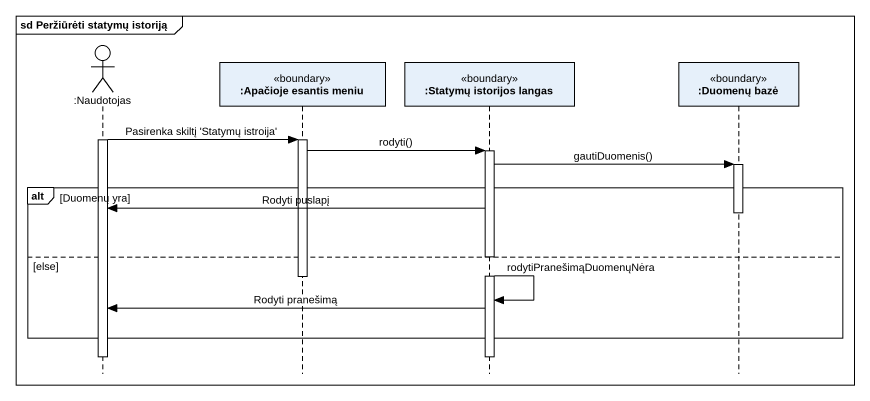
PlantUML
@startuml
mainframe sd Peržiūrėti statymų istoriją
hide footbox
actor ":Naudotojas" as Naudotojas
participant ":Apačioje esantis meniu" as Apačioje_esantis_meniu <<boundary>>
participant ":Statymų istorijos langas" as Statymų_istorijos_langas <<boundary>>
participant ":Duomenų bazė" as Duomenų_bazė <<boundary>>

activate Naudotojas
Naudotojas -> Apačioje_esantis_meniu : Pasirenka skiltį 'Statymų istroija'
activate Apačioje_esantis_meniu
Apačioje_esantis_meniu -> Statymų_istorijos_langas : rodyti()
activate Statymų_istorijos_langas
Statymų_istorijos_langas -> Duomenų_bazė : gautiDuomenis()
activate Duomenų_bazė
alt Duomenų yra
  Statymų_istorijos_langas -> Naudotojas : Rodyti puslapį
  deactivate Duomenų_bazė
else else
  deactivate Apačioje_esantis_meniu
  Statymų_istorijos_langas -> Statymų_istorijos_langas : rodytiPranešimąDuomenųNėra
  Statymų_istorijos_langas -> Naudotojas : Rodyti pranešimą
end
deactivate Naudotojas
deactivate Statymų_istorijos_langas
@enduml
